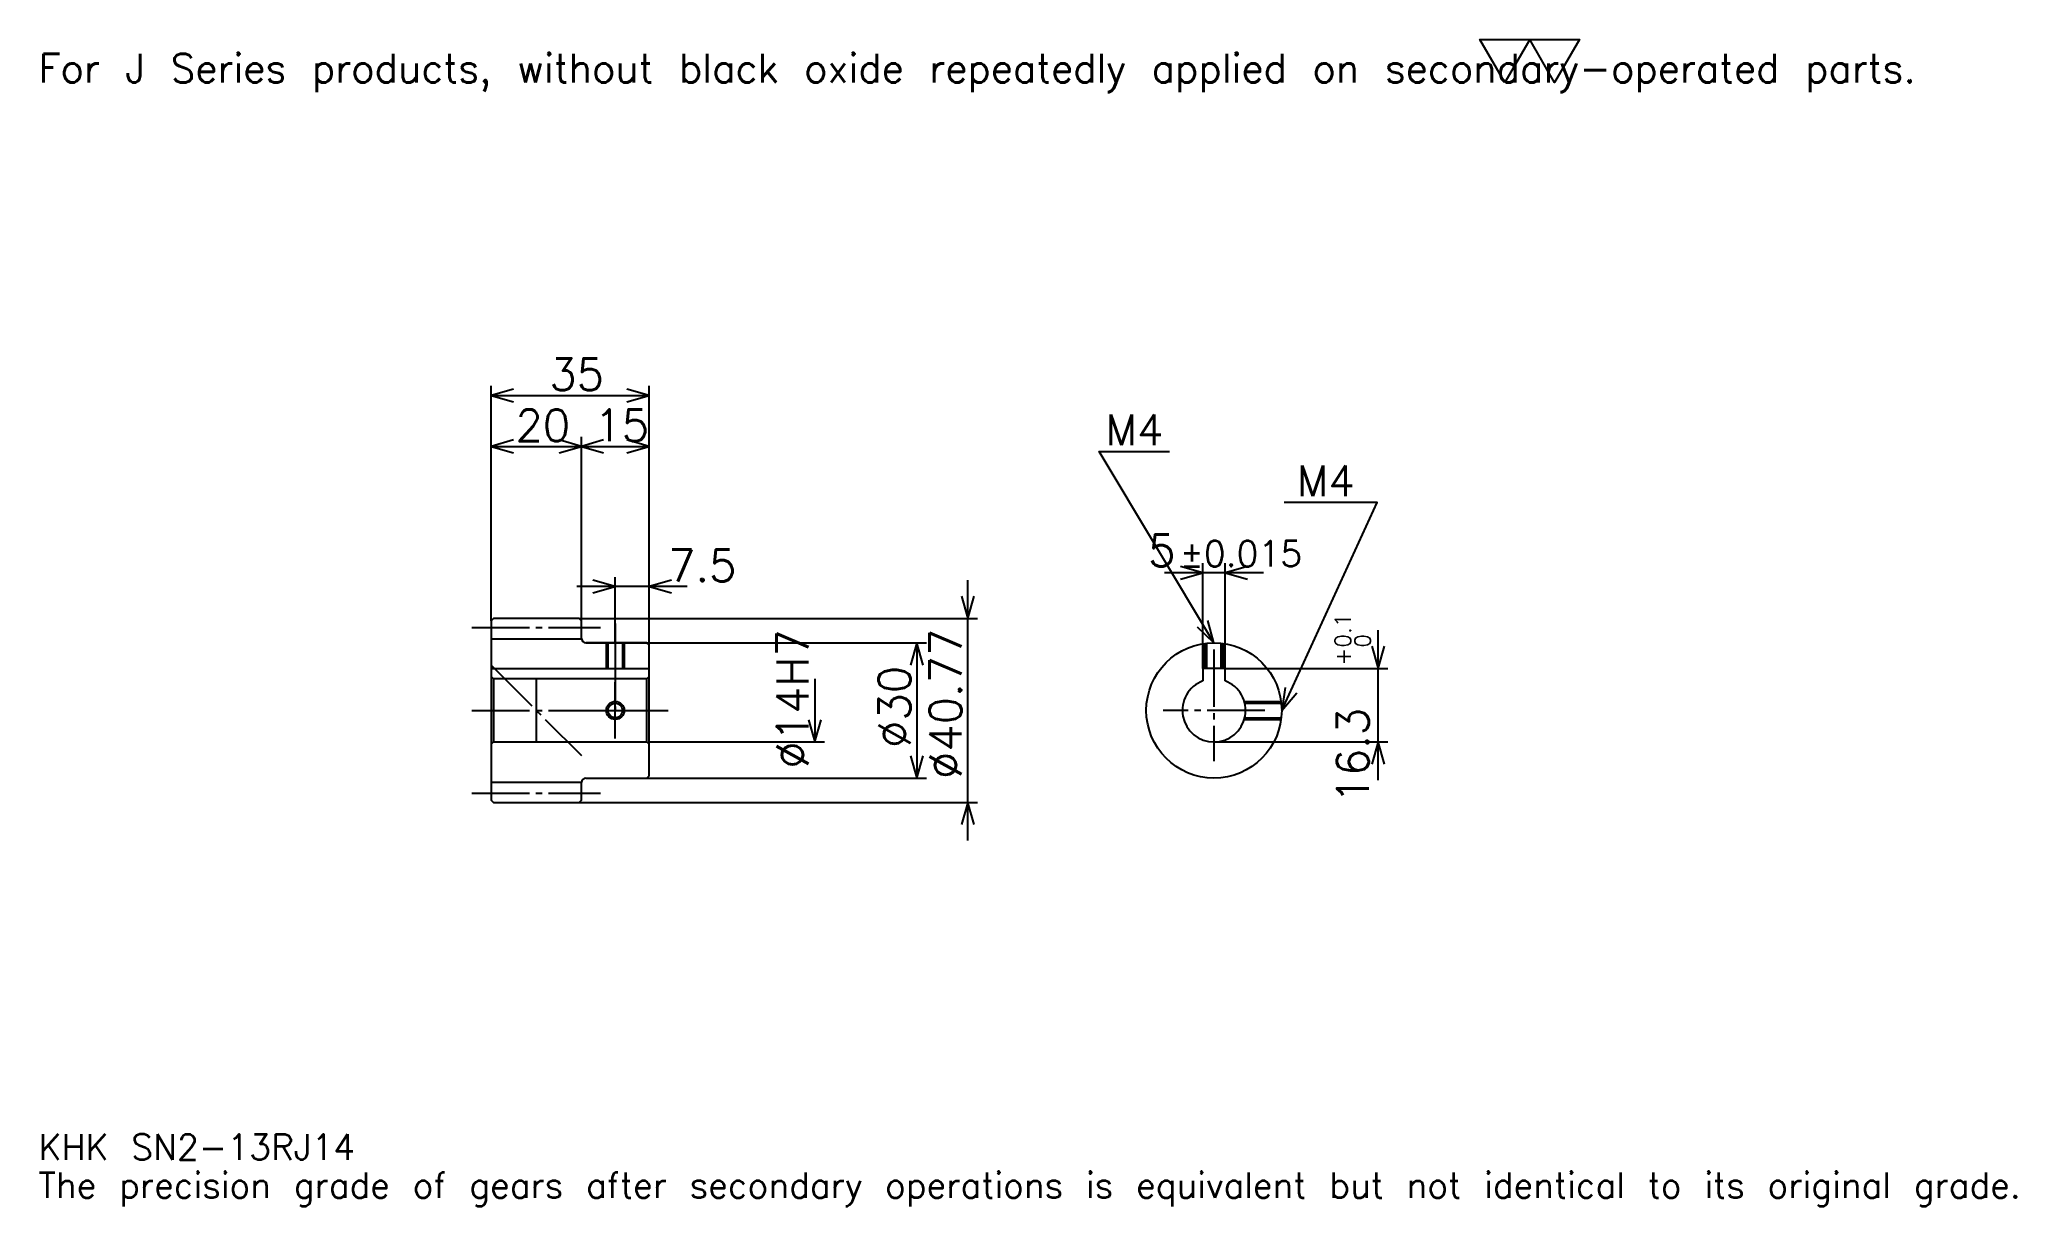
# Model space of a CAD drawing. Extents: x 14 to 453, y 5 to 264.
import ezdxf

# ---------------------------------------------------------------- set-up
doc = ezdxf.new("R2010")
doc.units = 0
doc.linetypes.add('DASHDOT', pattern=[16.95652, 12.717391, -1.413043, 1.413043, -1.413043])
doc.layers.get('0').update_dxf_attribs({"linetype": 'CONTINUOUS'})
doc.layers.add('DASHDOT', color=6, linetype='DASHDOT')
doc.styles.add('KANJI', font='TXT', dxfattribs={"bigfont": 'BIGFONT'})

msp = doc.modelspace()

# ---------------------------------------------------------------- linework, layer by layer
at = {"color": 5}
for p, q in [((114.456528, 135.547821), (114.456528, 187.123901)), ((114.456528, 185.004333), (149.456528, 185.004333)), ((149.456528, 135.547821), (149.456528, 187.123901)), ((134.456528, 135.547821), (134.456528, 175.819565)), ((114.456528, 173.699997), (134.456528, 173.699997)), ((134.456528, 173.699997), (149.456528, 173.699997)), ((141.956528, 135.547821), (141.956528, 144.732605)), ((285.652161, 145.658691), (263.695679, 145.658691)), ((272.17392, 124.463051), (272.17392, 147.778259)), ((277.17392, 124.463051), (277.17392, 147.778259)), ((157.934784, 142.613037), (133.478271, 142.613037)), ((220.108704, 86.300011), (220.108704, 144.026077)), ((114.456528, 135.047821), (114.456528, 135.547821)), ((133.956528, 135.547821), (149.456528, 135.547821)), ((134.456528, 135.047821), (134.456528, 135.547821)), ((141.956528, 130.163055), (141.956528, 135.547821)), ((141.956528, 130.163055), (141.956528, 135.547821)), ((149.456528, 135.547821), (222.228271, 135.547821)), ((149.456528, 129.663055), (149.456528, 135.547821)), ((311.086975, 99.684784), (311.086975, 132.941315)), ((135.456528, 130.163055), (149.456528, 130.163055)), ((149.456528, 130.163055), (210.92392, 130.163055)), ((208.804352, 130.163055), (208.804352, 100.163048)), ((277.17392, 124.463051), (313.206543, 124.463051)), ((186.195663, 122.163048), (186.195663, 108.163048)), ((149.456528, 108.163048), (188.315231, 108.163048)), ((274.67392, 108.163048), (313.206543, 108.163048)), ((135.456528, 100.163048), (149.456528, 100.163048)), ((149.456528, 100.163048), (210.92392, 100.163048)), ((133.956528, 94.778275), (149.456528, 94.778275)), ((149.456528, 94.778275), (222.228271, 94.778275))]:
    msp.add_line(p, q, dxfattribs=at)
at = {"color": 4}
for p, q in [((114.456528, 131.047821), (134.456528, 131.047821)), ((114.456528, 124.463051), (149.456528, 124.463051)), ((114.956528, 122.163048), (114.956528, 108.163048)), ((148.956528, 122.163048), (149.456528, 122.663048)), ((148.956528, 108.163048), (149.456528, 107.663048)), ((114.456528, 99.278275), (134.456528, 99.278275))]:
    msp.add_line(p, q, dxfattribs=at)
at = {"color": 7}
msp.add_line((124.456528, 122.228264), (124.456528, 108.097832), dxfattribs=at)
msp.add_lwpolyline([(339.130432, 254.347824), (333.619568, 263.899994), (355.663025, 263.899994), (350.152161, 254.347824), (344.641296, 263.899994), (339.130432, 254.347824)], dxfattribs=at)
at = {"color": 5}
for points in [[(119.402176, 186.417389), (114.456528, 185.004333), (119.402176, 183.591309)], [(144.51088, 183.591309), (149.456528, 185.004333), (144.51088, 186.417389)], [(119.402176, 175.113037), (114.456528, 173.699997), (119.402176, 172.286957)], [(129.51088, 172.286957), (134.456528, 173.699997), (129.51088, 175.113037)], [(139.402176, 175.113037), (134.456528, 173.699997), (139.402176, 172.286957)], [(144.51088, 172.286957), (149.456528, 173.699997), (144.51088, 175.113037)], [(274.67392, 130.163055), (249.239136, 172.554352), (264.782593, 172.554352)], [(289.67392, 115.163048), (310.869568, 161.25), (290.239136, 161.25)], [(267.228271, 144.245651), (272.17392, 145.658691), (267.228271, 147.071747)], [(282.119568, 147.071747), (277.17392, 145.658691), (282.119568, 144.245651)], [(137.01088, 141.199997), (141.956528, 142.613037), (137.01088, 144.026093)], [(154.402176, 144.026093), (149.456528, 142.613037), (154.402176, 141.199997)], [(218.695663, 140.493469), (220.108704, 135.547821), (221.521744, 140.493469)], [(270.917725, 133.67691), (274.67392, 130.163055), (273.341064, 135.13092)], [(210.217392, 125.217392), (208.804352, 130.163055), (207.391312, 125.217392)], [(309.67392, 129.408707), (311.086975, 124.463051), (312.5, 129.408707)], [(290.456604, 120.246704), (289.67392, 115.163048), (293.02417, 119.065865)], [(184.782623, 113.108704), (186.195663, 108.163048), (187.608704, 113.108704)], [(312.5, 103.2174), (311.086975, 108.163048), (309.67392, 103.2174)], [(207.391312, 105.108704), (208.804352, 100.163048), (210.217392, 105.108704)], [(221.521744, 89.832619), (220.108704, 94.778275), (218.695663, 89.832619)]]:
    msp.add_lwpolyline(points, dxfattribs=at)
at = {"color": 4}
for points in [[(134.456528, 131.163055), (134.456528, 135.047821), (133.956528, 135.547821), (114.956528, 135.547821), (114.456528, 135.047821), (114.456528, 107.663048)], [(135.456528, 100.163048), (148.956528, 100.163048), (149.456528, 100.663048), (149.456528, 129.663055), (148.956528, 130.163055), (135.456528, 130.163055)], [(139.956528, 130.163055), (139.956528, 124.463051)], [(140.336533, 130.163055), (140.336533, 124.463051)], [(143.576523, 130.163055), (143.576523, 124.463051)], [(143.956528, 130.163055), (143.956528, 124.463051)], [(272.67392, 124.463051), (272.67392, 130.029114)], [(273.053925, 124.463051), (273.053925, 130.075317)], [(276.293915, 124.463051), (276.293915, 130.075317)], [(276.67392, 124.463051), (276.67392, 130.029114)], [(277.17392, 121.701393), (277.17392, 124.463051), (272.17392, 124.463051), (272.17392, 121.701393)], [(114.456528, 107.663048), (114.956528, 108.163048), (148.956528, 108.163048), (148.956528, 122.163048), (114.956528, 122.163048), (114.456528, 122.663048)], [(281.382141, 117.163048), (289.539978, 117.163048)], [(281.483887, 116.783051), (289.586182, 116.783051)], [(281.382141, 113.163048), (289.539978, 113.163048)], [(281.483887, 113.543045), (289.586182, 113.543045)], [(114.456528, 107.663048), (114.456528, 95.278275), (114.956528, 94.778275), (133.956528, 94.778275), (134.456528, 95.278275), (134.456528, 99.163048)]]:
    msp.add_lwpolyline(points, dxfattribs=at)
for centre, radius in [((274.67392, 115.163048), 15), ((141.956528, 115.163048), 1.62)]:
    msp.add_circle(centre, radius, dxfattribs=at)
at = {"color": 7}
msp.add_circle((141.956528, 115.163048), 2, dxfattribs=at)
at = {"color": 4}
for centre, radius, start, end in [((135.456528, 131.163055), 1, 180, 270), ((274.67392, 115.163048), 7, 110.92483306, 69.07516694), ((135.456528, 99.163048), 1, 90, 180)]:
    msp.add_arc(centre, radius, start, end, dxfattribs=at)
at = {"layer": 'DASHDOT', "color": 7}
for p, q in [((110.2174, 133.547821), (138.695663, 133.547821)), ((141.956528, 130.163055), (141.956528, 115.163048)), ((274.67392, 128.702179), (274.67392, 103.92392)), ((114.456528, 125.163048), (134.456528, 105.163048)), ((110.2174, 115.163048), (153.695663, 115.163048)), ((285.913055, 115.163048), (263.434784, 115.163048)), ((110.2174, 96.778275), (138.695663, 96.778275))]:
    msp.add_line(p, q, dxfattribs=at)
for points in [[(141.956528, 134.402176), (141.956528, 120.223915)], [(141.956528, 108.92392), (141.956528, 121.402176)], [(135.717392, 115.163048), (148.195663, 115.163048)]]:
    msp.add_lwpolyline(points, dxfattribs=at)

# ---------------------------------------------------------------- texts
at = {"color": 7, "style": 'KANJI'}
for s, height, p in [('For J Series products, without black oxide repeatedly applied on secondary-operated parts.', 6.358696, (14.130435, 254.347824)), ('35', 7.065217, (127.364136, 186.134766)), ('20', 7.065217, (119.864136, 174.830429)), ('15', 7.065217, (137.364136, 174.830429)), ('M4', 6.782609, (250.652176, 173.967392)), ('M4', 6.782609, (293.065216, 162.663055)), ('5', 7.065217, (260.089905, 147.071747)), ('7.5', 7.065217, (153.695663, 143.743469)), ('%%p0.015', 5.652174, (267.083618, 147.071747)), ('KHK SN2-13RJ14', 5.652174, (14.130435, 15.543478)), ('The precision grade of gears after secondary operations is equivalent but not identical to its original grade.', 5.652174, (14.130435, 7.065217))]:
    msp.add_text(s, height=height, dxfattribs=at).set_placement(p)
for s, height, p in [('%%c14H7', 7.065217, (184.782623, 102.269028)), ('%%c40.77', 7.065217, (218.695663, 99.972832)), ('0.1', 3.532609, (305.010864, 129.075165)), ('0', 3.532609, (309.391296, 129.075165)), ('+', 3.532609, (305.010864, 125.118637)), ('%%c30', 7.065217, (207.391312, 106.86142)), ('16.3', 7.065217, (308.967407, 94.537582))]:
    msp.add_text(s, height=height, rotation=90, dxfattribs=at).set_placement(p)

doc.saveas('drawing.dxf')
